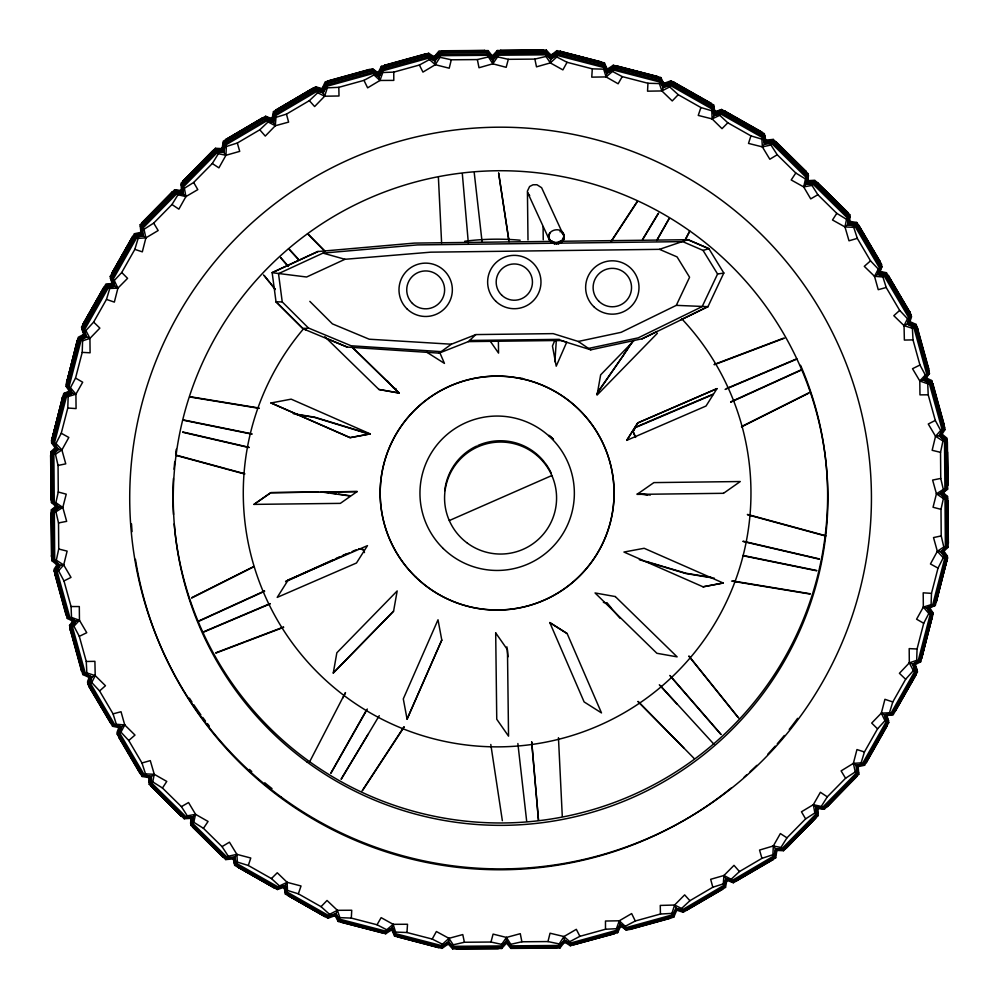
<?xml version="1.0" encoding="UTF-8"?>
<svg xmlns="http://www.w3.org/2000/svg" width="999" height="999" viewBox="0 0 999 999"><rect width="100%" height="100%" fill="white"/><g stroke="black" fill="none" stroke-linecap="round" stroke-linejoin="round"><path stroke-width="1.5" d="M548.851 236.176C547.315 246.591 565.796 246.366 564.085 235.989C563.161 225.599 545.367 229.295 549.125 239.398L527.709 192.782L529.707 195.654M549.088 234.49L549.075 236.039L549.825 232.929M549.9 240.946L549.125 237.849M551.123 242.27L549.912 239.398M552.722 243.281L552.722 241.733L551.136 240.722M554.57 243.906L554.57 242.357L552.722 241.733M556.543 244.093L556.543 242.557L561.913 240.597L564.085 235.989M558.516 243.856L558.516 242.307M560.202 231.968L560.214 230.432M560.339 243.182L560.352 241.646M561.8 232.979L561.8 231.431M561.913 242.133L561.913 240.597M563.024 234.303L563.024 232.755M563.099 240.784L563.111 239.236M563.848 239.211L563.848 237.662M563.811 234.315L563.798 235.864L541.608 187.7L536.938 184.74L532.991 184.79L529.595 186.513L527.422 191.109L527.996 239.935M67.782 408.017L68.157 396.578L75.912 394.168L82.692 382.217L75.549 378.084L82.218 352.36L82.58 340.846L81.106 340.197L68.894 387.312L72.39 393.194L75.912 394.168L76.074 408.591L67.782 408.017L61.251 433.254L55.981 443.456L54.383 443.269L66.596 396.153L72.39 393.194L67.582 386.938L66.184 386.451L78.496 338.923L84.316 335.876L89.935 338.386L90.085 352.809L82.218 352.36M406.968 932.517L407.517 924.262L393.169 924.325L392.27 927.759L386.363 931.293L339.248 919.08L339.86 917.644L351.311 918.093L377.023 924.762L381.143 917.644L393.169 924.325L395.579 932.079L406.968 932.517L432.205 939.06L436.388 931.518L448.951 938.336L453.246 944.792L464.398 942.257L490.971 942.032L493.094 934.102L506.456 937.437L510.801 944.305L521.89 941.782L547.964 941.57L550.049 933.216L563.96 936.538L569.78 941.657L579.895 936.325L605.494 929.245L605.481 921.028L619.28 920.791L625.262 926.285L635.302 920.991L660.426 914.035L660.264 905.431L674.6 905.032L681.543 908.466L689.909 900.711L712.811 887.237L710.664 879.307L723.95 875.499L731.156 879.27L739.472 871.553L761.937 858.341L759.552 850.062L773.313 845.966L780.918 847.489L786.962 837.836L805.594 818.893L801.473 811.787L813.336 804.67L821.278 806.443L827.284 796.84L845.566 778.258L841.108 770.891L853.371 763.373L861.113 762.861L864.435 751.972L877.534 728.858L871.702 723.076L881.343 713.124L889.472 712.774L892.781 701.947L905.631 679.27L899.412 673.301L909.315 662.861L916.67 660.376L917.057 649L923.713 623.276L928.795 613.486L923.338 607.08L923.201 592.832L931.48 593.344L938.024 568.106L943.268 557.779L944.854 557.867L932.641 604.982L926.847 607.879L923.338 607.08L916.582 619.205L923.713 623.276M923.338 607.08L931.093 604.645L931.48 593.344M181.406 806.643L188.549 802.534L195.567 814.335L187.288 815.833L181.406 806.643L162.475 788.011L166.771 781.43L154.271 774.3L151.386 776.498L151.473 782.829L186.164 816.957L193.032 816.857L192.682 823.363L227.372 857.492L228.296 856.23L222.04 846.615L203.459 828.333L208.067 821.465L195.567 814.335L191.396 818.318L184.241 818.743L149.238 784.315L149.488 777.322M849.649 217.32L849.762 214.685L814.759 180.257L807.604 180.682L817.457 182.592L847.502 212.138L848.251 216.009M149.038 782.592L149.338 776.073L150.474 781.355L149.388 776.498M193.669 182.467L197.802 189.623L185.914 196.578L183.292 193.968L176.823 193.644L142.682 228.334L144.006 229.295L153.696 223.102L171.978 204.52L178.871 209.153L185.914 196.578L184.39 188.274L193.669 182.467L212.3 163.536L218.906 167.857L225.949 155.282L226.348 146.503L225.312 145.23L267.257 120.554L273.426 122.552L275.299 125.749L265.272 136.076L259.79 129.808L237.325 143.019L226.348 146.503M739.472 871.553L734.003 865.346L723.95 875.499L725.811 878.533L731.98 880.581L773.925 855.906L772.901 854.732L773.313 845.966L780.369 833.566L786.962 837.836M870.516 260.851L864.285 266.346L874.512 276.298L877.621 274.35L879.644 268.219L854.969 226.261L853.745 227.335L844.979 226.948L846.515 219.33L836.787 213.349L817.856 194.718L810.726 198.888L803.683 186.925L807.791 182.342L814.959 181.968L849.962 216.408L849.662 222.927L844.979 226.948L849 240.796L857.304 238.374L870.516 260.851L878.296 269.081L874.512 276.298L878.246 289.685L886.2 287.5L899.674 310.402L907.492 318.693L904.045 325.662L904.37 340.072L912.999 339.885L919.954 365.01L925.311 374.975L919.804 380.969L919.967 394.867L928.208 394.817L935.289 420.417L940.683 430.457L935.551 436.288L932.154 450.299L940.534 452.347L940.746 478.421L943.318 489.435L936.45 493.793L933.041 507.255L940.996 509.34L941.22 535.914L943.805 546.99L937.349 551.298L930.456 563.96L938.024 568.106M89.211 681.418L89.41 677.372M89.298 682.242L89.56 676.86M909.702 316.758L909.814 311.988L888.448 275.674L879.407 271.291L880.356 268.706M909.727 318.931L909.527 322.977L904.045 325.662L893.818 315.696L899.674 310.402M909.852 316.233L909.952 313.236L909.802 316.346M89.323 681.518L89.523 676.435M909.577 316.658L909.814 311.988M622.24 76.611L618.131 83.779L606.093 76.923L606.967 73.314L604.033 67.557L556.918 55.345L556.793 56.98L567.07 62.3L592.295 68.844L591.758 77.148L606.093 76.923L612.512 71.453L622.24 76.611L647.951 83.267L647.539 91.171L661.875 90.946L669.667 86.901L670.204 85.352L712.549 109.341L713.885 115.659L712.125 118.918L722.015 128.659L727.821 122.79L750.936 135.876L761.887 139.136L762.374 146.89L769.829 159.241L777.222 154.745L795.803 173.027L805.469 178.971L803.683 186.925L791.196 179.957L795.803 173.027M351.311 918.093L351.735 910.251L337.387 910.314L329.583 914.335L329.033 915.796L286.688 891.807L285.352 885.426L287.125 882.329L301.024 885.988L298.351 893.818L321.041 906.667L329.583 914.335M750.936 135.876L748.501 143.406L762.374 146.89L764.56 143.868L771.865 143.644L806.555 177.772L806.205 184.228L813.074 184.178L847.764 218.319L847.839 224.588L854.969 226.261M567.07 62.3L562.887 69.893L550.312 62.912L550.724 59.191L557.03 53.934L557.13 52.335L604.657 64.66L607.504 70.854L606.967 73.314L612.887 69.855L659.989 82.068L663.211 87.45L661.875 90.946L672.24 100.949L678.234 94.693L700.911 107.542L711.8 110.777L712.125 118.918L698.251 115.422L700.911 107.542M554.895 361.8L556.331 340.234L553.246 340.272M286.451 114.123L288.611 122.103L275.299 125.749L275.974 117.333L275.137 115.921L317.083 91.246L323.189 92.77L324.65 96.216L314.623 106.543L309.353 100.649L286.451 114.123L275.974 117.333M689.909 900.711L684.652 894.879L674.6 905.032L676.048 908.316L682.155 909.902L724.1 885.214L723.276 883.89L723.95 875.499M119.181 731.43L119.543 727.297L119.231 731.792M880.057 264.822L880.256 261.763L858.903 225.449L849.475 221.266L856.892 222.527L881.792 264.847L880.556 265.434M880.107 265.235L880.344 262.487L858.99 226.273M879.957 268.818L879.595 272.952L877.621 274.35L884.277 276.086L908.953 318.032L907.404 324.113L913.86 327.585L926.835 374.488L923.288 379.895L919.804 380.969L912.524 368.706L919.954 365.01M879.894 265.846L880.256 261.763M880.156 265.722L880.356 262.587M321.041 906.667L327.035 900.474L337.387 910.314L335.14 915.596L338.162 921.453L385.689 933.765L386.039 932.529L392.27 927.759L395.204 933.578L442.32 945.791L442.457 944.242L448.951 938.336L462.774 934.577L464.398 942.257M271.441 878.571L277.26 872.764L287.125 882.329L279.508 885.938L271.441 878.571L248.326 865.484L250.774 858.016L236.875 854.357L233.254 858.89L225.749 859.59L190.747 825.162L191.346 817.894M807.729 179.321L808.253 173.838L773.251 139.41L765.746 140.11L764.335 133.679L721.615 109.478L714.809 111.751L724.837 111.351M724.1 885.214L725.811 878.533L726.985 880.319L733.403 882.729L775.711 857.841L774.799 856.892L775.574 848.763L773.313 845.966M191.071 818.006L190.559 823.438L191.521 822.252M670.204 85.352L663.211 87.45L664.048 85.065L671.128 82.492L713.848 106.693L713.186 108.104L713.885 115.659L720.504 113.836L762.849 137.825L764.56 143.868L765.933 141.771L773.438 141.134L808.441 175.562L807.741 181.93M556.918 55.345L550.724 59.191L546.378 53.422L546.553 51.836L497.452 52.235L492.669 57.555L492.794 63.811L506.181 67.32L508.304 59.328L534.865 59.103L546.003 56.444L546.203 54.82L497.539 55.22L492.732 60.09L488.399 55.295L439.735 55.682L434.74 61.001L435.289 64.71L422.952 72.09L419.38 65.035L393.768 72.115L382.804 72.515L379.97 80.457L367.632 87.837L363.961 80.37L338.836 87.325L327.31 87.837L326.623 86.351L373.539 73.364L378.971 76.886L379.97 80.457L393.793 80.395L393.768 72.115M387.587 930.843L391.633 929.395L394.53 936.063L442.058 948.376L442.195 947.089L448.514 941.895L448.951 938.336M556.805 51.911L556.942 50.624L604.47 62.937L607.367 69.605L610.339 70.355M326.623 86.351L323.189 92.77L322.24 90.41L315.996 88.461L273.676 113.349L274.425 114.723L273.426 122.552L266.558 119.356L265.796 117.982L223.476 142.882L222.178 150.275L225.949 155.282L239.723 151.361L237.325 143.019M635.302 920.991L631.643 913.586L619.28 920.791L620.267 924.2L625.711 927.771L672.614 914.797L676.048 908.316L676.947 910.251L683.204 912.262L725.524 887.362L724.799 886.3L725.811 878.533L733.403 882.729M521.89 941.782L520.279 933.678L506.456 937.437L506.505 940.983L501.698 945.928L453.034 946.328L453.246 944.792M442.058 948.376L448.226 944.018L448.514 941.895L453.034 946.328M849.962 216.408L848.838 217.432L847.839 224.588L855.993 225.324L857.092 224.251L881.98 266.558L879.595 272.952L886.613 274.438L911.513 316.758L909.527 322.977L916.37 326.173L929.47 373.489L925.499 379.046L923.288 379.895L929.27 383.291L942.257 430.194L939.172 435.664L935.551 436.288L928.271 424.026L935.289 420.417M149.238 784.315L150.399 783.591L151.386 776.498L144.268 774.874L119.593 732.929L121.616 726.735L124.738 724.949L134.99 735.077L128.746 740.509L141.97 762.986L145.504 773.888L144.268 774.874M111.826 274.176L132.592 237.512L140.934 233.167L141.334 229.832M141.771 226.923L142.432 222.54M142.133 226.698L142.395 222.228L171.953 192.195L181.418 190.484L183.267 180.682L212.824 150.649L221.99 148.614L226.124 139.248L262.45 117.882L272.015 118.681L276.361 109.703L312.675 88.337L322.053 88.749L324.8 85.327M857.666 769.168L858.066 765.833L857.617 768.718M141.284 229.458L140.884 232.755L132.53 236.988L111.763 273.651M141.733 226.561L142.395 222.228M121.728 272.502L127.572 278.346L117.907 288.137L114.723 286.288L108.379 287.65L84.391 329.995L85.902 330.582L93.631 322.09L106.481 299.413L114.348 302.11L117.907 288.137L114.298 280.507L121.728 272.502L134.828 249.388L142.32 251.848L145.891 237.874L141.034 234.003L141.383 230.282M142.095 226.361L142.495 223.052L172.04 193.019L181.506 191.308L182.255 186.651M857.579 768.306L858.016 765.409M857.716 769.542L858.116 766.245M546.153 51.399L546.353 50.125L500.799 50.599L492.532 56.319L489.16 53.921M562.4 943.531L564.76 941.77L559.977 948.001L510.876 948.401L506.518 943.106L501.748 948.476L452.647 948.875L452.847 947.601L448.514 941.895L442.32 945.791M808.441 175.562L807.479 176.748L806.205 184.228L813.985 183.154L814.959 181.968M190.747 825.162L191.758 824.275L193.032 816.857L185.24 817.869L184.241 818.743M222.04 149.026L223.289 141.159L265.597 116.271L272.015 118.681L262.475 118.194L226.161 139.56L222.04 149.026L212.824 150.649M775.711 857.841L776.96 849.974M775.786 854.644L776.298 851.685M393.581 611.188L397.177 590.946L336.85 652.784L333.266 673.039L393.581 611.188L333.254 672.964M182.829 184.241L183.304 180.994M225.312 145.23L223.664 152.323L217.357 152.435L183.229 187.125L183.292 193.968L181.606 192.133L182.392 187.899M816.608 811.101L817.132 808.278M816.957 810.526L817.507 807.904M817.007 810.938L817.532 808.104L820.241 807.642M83.941 332.555L84.316 335.876L81.731 328.833L105.931 286.114L107.193 286.95L114.723 286.288L112.887 279.695L136.875 237.35L142.932 235.614L141.558 227.497L140.359 226.523L174.788 191.521L181.606 192.133L182.305 187.113M182.879 184.728L183.366 181.518L212.912 151.473L222.09 149.45L223.264 146.766L222.09 149.45L212.899 151.373L183.354 181.406M816.907 810.077L817.444 807.279M816.957 810.489L817.494 807.691M817.057 811.325L817.532 808.104M151.473 782.829L152.747 781.892L154.271 774.3L150.275 760.614L141.97 762.986M272.015 118.681L273.476 111.638L315.796 86.738L322.053 88.749L312.712 88.649L276.398 110.002L272.065 119.093M661.9 82.343L664.048 85.065L661.038 79.271L613.511 66.958L613.186 68.494L606.967 73.314L604.345 66.196L604.657 64.66M725.524 887.362L726.935 879.907M273.676 113.349L272.203 120.342L273.426 122.552L275.137 115.921M725.911 882.854L726.498 880.057M940.534 452.347L942.944 441.009L944.517 440.684L944.917 489.348L940.071 493.656L936.45 493.793L932.616 480.069L940.746 478.421M52.947 453.084L55.857 448.551L51.061 453.409L51.461 502.509L52.91 502.622L59.153 507.43L54.333 511.788L54.72 560.451L56.306 560.214L58.729 549.013L58.516 522.939L55.932 511.788L62.8 507.455L66.234 494.168L58.267 492.02L58.054 465.447L55.444 454.233L53.859 453.983L54.258 502.647L59.153 507.43L62.8 507.455L66.658 521.353L58.516 522.939M940.996 509.34L943.381 498.576L936.45 493.793M62.8 507.455L55.869 502.659L58.267 492.02M192.682 823.363L193.781 822.252L195.567 814.335M773.925 855.906L775.574 848.763L781.88 848.7L816.008 814.01L815.933 807.117L813.336 804.67L820.391 792.269L827.284 796.84M606.093 76.923L603.671 69.156L604.033 67.557M612.512 71.453L612.887 69.855M55.932 562.774L57.717 565.546L54.196 571.103L67.295 618.418L68.681 618.169L75.949 621.191L72.403 626.66L85.39 673.563L86.838 672.926L86.264 661.475L79.308 636.351L86.751 632.717L79.458 620.279L75.949 621.191L69.967 617.844L56.993 570.941L58.566 570.779L63.699 564.959L67.12 551.123L58.729 549.013M477.372 59.578L478.996 67.745L492.794 63.811L488.449 56.931L477.372 59.578L451.298 59.79L449.225 68.207L435.289 64.71L429.47 59.565L429.245 57.942L382.342 70.929L378.971 76.886L373.151 72.015L372.727 70.504L325.412 83.591L322.24 90.41L318.219 90.185M83.691 337.487L84.241 335.252M142.108 776.473L143.232 775.699L151.386 776.498L149.525 777.734L142.108 776.473L117.208 734.153L118.444 733.566L121.616 726.735L114.96 725.049L90.285 683.104L91.833 676.96L95.205 675.599L105.457 685.726L99.588 690.958L113.062 713.86L116.334 724.263L124.738 724.949L121.029 711.738L113.062 713.86M386.363 931.293L386.738 929.769L393.169 924.325M395.204 933.578L395.579 932.079M62.2 399.762L62.612 397.577L62.15 399.363M76.848 343.256L77.235 341.159L84.216 335.052L77.273 341.408M922.152 655.744L921.765 657.841L922.202 656.143M52.797 441.083L51.374 441.108L63.699 393.581L69.918 390.759L62.55 396.99L52.148 439.323L62.687 398.239L64.798 396.453M77.31 341.82L66.771 382.917L77.173 340.572L84.128 334.215L81.531 327.11L105.732 284.39L112.487 283.279L110.24 276.448L134.44 233.729L140.847 232.342L132.492 236.688L111.726 273.339L112.125 277.759M52.123 439.023L62.637 397.714L70.017 391.596L62.65 397.814M66.746 382.605L77.26 341.296L76.798 342.857M58.054 465.447L65.759 463.848L61.901 449.95L55.894 448.963L51.561 442.832L63.886 395.304L70.105 392.42L72.39 393.194L65.285 395.791L63.886 395.304M53.859 453.983L58.254 449.438L53.022 443.094L65.285 395.791M67.582 386.938L79.845 339.623L86.513 336.95L84.391 329.995M783.553 850.711L782.692 849.724L775.574 848.763L777.01 850.386L783.553 850.711L817.994 815.708L816.982 814.872L815.933 807.117L822.427 807.492L856.555 772.801L855.244 771.927L853.371 763.373L856.955 749.562L864.435 751.972M853.371 763.373L856.305 765.471L862.374 763.785L886.363 721.44L884.952 720.716L881.343 713.124L884.927 699.312L892.781 701.947M917.057 649L909.19 648.613L909.315 662.861L912.711 664.123L918.143 660.938L930.356 613.823L926.847 607.879L935.301 605.419L947.626 557.892L943.243 551.286L944.842 555.407M881.343 713.124L884.502 714.797L890.858 713.498L914.859 671.153L912.711 664.123L919.38 661.4L931.642 614.085L926.847 607.879L929.082 608.241L935.301 605.419M933.94 605.232L946.203 557.917L940.983 551.635L937.349 551.298L933.516 537.574L941.22 535.914M920.504 660.077L922.814 651.161M931.667 617.007L932.816 612.549L929.682 607.779M936.65 597.764L937.811 593.306M946.665 559.14L947.439 556.168L943.968 551.261M925.961 640.259L921.69 657.18L932.254 616.395M926.747 637.237L932.229 616.083L921.79 658.116M936.662 598.95L946.852 559.677L936.413 601.698M936.7 599.263L946.877 559.977M886.363 721.44L884.502 714.797L886.513 715.721L893.268 714.61L917.469 671.89L916.12 671.553L912.711 664.123L914.872 664.785L920.691 661.788L933.016 614.26L929.033 607.829M936.85 599.637L936.338 601.048M604.12 64.173L604.47 62.937M612.961 66.471L613.311 65.235L660.839 77.547L663.91 83.816L674.125 82.63M394.53 936.063L394.88 934.827L392.27 927.759L391.683 929.807L385.689 933.765M106.481 299.413L109.778 288.449L117.907 288.137M134.828 249.388L138.137 238.361L136.875 237.35M661.038 79.271L660.501 80.757L663.211 87.45L670.654 84.003L671.128 82.492M112.575 726.285L113.811 725.686L121.616 726.735L119.593 727.709L112.575 726.285L87.687 683.965L89.61 677.272M909.739 320.055L911.313 315.035L886.425 272.715L879.407 271.291M317.083 91.246L317.707 92.757L324.65 96.216L327.31 87.837M55.994 569.855L57.63 564.722L55.894 562.362M57.68 565.134L54.845 574.425M89.073 677.272L87.487 682.242L88.799 681.543M672.614 914.797L671.94 913.386L674.6 905.032M943.418 427.859L944.155 424.575M942.282 432.542L941.47 435.114L944.08 438.648M943.518 428.696L944.305 425.811L943.343 428.771M57.58 564.298L54.695 573.189L57.53 563.886L54.008 569.38L59.328 588.598M57.63 564.722L54.745 573.601L66.084 615.034L65.909 613.486M56.756 568.506L57.717 565.546L55.981 563.161M579.895 936.325L576.323 929.332L563.96 936.538L564.485 940.084L569.992 943.193L616.895 930.206L616.445 928.708L619.28 920.791M71.154 626.448L73.027 621.253M73.601 620.791L72.19 624.675L73.614 620.991M72.702 623.801L73.639 621.203L72.74 624.188M71.191 626.785L73.551 620.367M325.412 83.591L326.036 85.052L323.189 92.77L316.558 89.935L315.996 88.461M117.208 734.153L119.593 727.709M118.931 727.334L117.02 732.442L118.569 735.077M616.895 930.206L620.267 924.2L620.879 926.223L626.46 930.219L673.788 917.119L673.189 915.971L676.048 908.316L682.667 911.088L683.204 912.262M661.875 90.946L659.39 83.579L659.989 82.068M429.245 57.942L434.74 61.001L434.378 58.466L428.858 54.97L381.543 68.069L381.955 69.58L378.971 76.886L378.259 74.026L381.056 70.779M501.748 948.476L501.723 947.202L506.505 940.983L510.839 945.853L559.502 945.454L564.485 940.084L564.81 942.194L570.329 945.753L617.657 932.654L617.27 931.443L620.267 924.2L626.46 930.219M670.429 81.98L670.941 80.782L713.661 104.982L714.809 111.751L724.799 111.051L761.463 131.818L763.598 135.964M285.314 889.335L284.153 886.825L285.339 894.018L328.059 918.218L328.571 917.02L336.026 913.635L339.248 919.08M911.513 316.758L910.201 317.457L907.404 324.113L915.084 326.935L916.37 326.173M87.687 683.965L89.023 683.566L91.833 676.96L85.39 673.563M174.788 191.521L175.836 192.657L183.292 193.968L182.255 186.151L181.206 185.015L215.634 150.012L222.178 150.275L223.364 147.565M554.92 340.259L552.447 345.979L556.218 366.196L566.745 342.12M407.068 719.105L441.783 640.059L407.08 719.168L403.296 698.888L438.012 619.78L441.783 640.059M225.037 142.757L226.224 140.085L262.525 118.606L272.115 119.505L273.976 115.659L272.115 119.505L262.537 118.719L226.224 140.085L224.438 144.031L223.664 152.323L216.533 151.299L215.634 150.012M222.178 150.275L223.314 147.19M736.525 880.806L772.876 859.752L774.05 857.08M881.98 266.558L877.621 274.35L885.414 275.337L886.613 274.438M322.053 88.749L325.212 81.881L372.54 68.781L378.122 72.777L369.093 69.53L328.484 80.769L326.648 83.042M673.788 917.119L676.91 909.839M713.736 110.115L714.997 113.411L713.885 115.659L721.141 112.6L721.802 111.201L764.522 135.402L765.933 141.771L770.279 142.42M318.007 251.398L272.153 272.577L276.024 301.835L303.034 328.733L347.015 347.065L439.098 353.134L451.373 344.218L475.849 334.578L553.159 333.629L578.271 341.458L621.153 332.317L676.298 305.357L689.585 277.26L677.06 256.893L659.477 249.338L430.719 252.173L344.955 259.29L306.606 277.01L272.178 272.702L318.019 251.536L414.41 243.094L552.684 241.383M685.239 240.334L687.849 239.573L708.865 248.614L723.85 273.089L717.582 274.001L702.172 306.593L638.236 337.849L588.511 348.439L578.271 341.458M642.045 338.898L707.966 306.681L723.838 272.952M275.212 113.024L276.448 110.427L312.762 89.061L322.14 89.573L323.976 87.3L322.14 89.573L312.762 89.061L276.461 110.527L275.212 113.099M273.439 117.745L272.203 120.342L269.468 120.08M275.299 113.849L276.361 109.703M660.277 78.734L660.839 77.547M338.162 921.453L338.723 920.266L336.026 913.635L329.033 915.796M265.796 117.982L272.203 120.342L273.401 117.358M275.262 113.511L276.498 110.939L312.812 89.573L315.497 89.698M725.736 882.891L726.985 880.319M90.285 683.104L91.758 682.529L95.205 675.599L94.905 661.338L86.264 661.475M378.122 72.777L381.343 66.346L428.671 53.247L434.19 56.806L425.262 53.983L384.652 65.222L378.122 72.777L369.093 69.53M617.657 932.654L620.829 925.811M381.543 68.069L378.309 74.438L375.724 73.476M309.503 762.075L345.429 692.582M342.794 698.051L345.454 692.894M685.039 240.01L689.697 231.019M633.154 340.584L624.038 354.046M685.064 240.322L689.722 231.331M119.593 732.929L120.954 732.142L124.738 724.949M711.8 110.777L712.549 109.341M712.125 118.918L719.742 115.297L720.504 113.836M75.912 394.168L70.454 387.737L75.549 378.084M139.848 235.389L140.959 233.379M55.444 454.233L61.901 449.95L68.819 437.462L61.251 433.254M56.993 570.941L60.065 565.409L63.699 564.959L71.004 577.397L63.973 580.943L71.066 606.543L71.516 617.432L79.458 620.279L79.308 606.555L71.066 606.543M131.743 239.186L132.567 237.275L131.693 238.786M102.959 289.985L103.834 287.974L102.922 289.573M83.479 328.409L83.004 324.051L103.771 287.387L112.487 283.279M83.029 324.363L103.809 287.7L112.537 283.691M83.092 324.875L103.859 288.224M83.142 325.287L103.908 288.636L83.179 325.599L83.004 324.051M111.863 274.588L132.63 237.924L111.9 274.9L111.726 273.339M110.427 278.159L111.701 278.996L114.723 286.288L112.675 284.94L110.427 278.159L134.628 235.439L141.034 234.003L140.172 224.8L174.6 189.81L181.418 190.484L171.953 192.195M81.106 340.197L86.513 336.95L83.104 329.47L107.193 286.95M111.701 278.996L135.789 236.463L142.932 235.614L142.682 228.334M330.931 772.914L365.846 711.213M330.969 773.226L367.307 709.015M227.372 857.492L234.678 857.217L236.388 863.311L278.733 887.299L279.508 885.938M286.688 891.807L287.462 890.446L287.125 882.329M656.768 240.235L668.88 218.856M656.793 240.547L668.918 219.168M856.555 772.801L856.305 765.471L863.436 764.56L887.524 722.027L884.502 714.797L893.268 714.61M892.032 714.073L916.12 671.553M886.3 724.849L888.573 720.841L886.775 715.421M872.489 749.899L874.025 747.19M875.561 744.467L877.097 741.758M910.439 682.904L911.975 680.182M871.752 751.573L874.063 747.502M875.599 744.779L877.134 742.07M882.517 732.554L887.137 724.412M896.627 707.654L898.163 704.932M900.474 700.861L902.01 698.151M906.63 689.997L908.166 687.287M909.702 684.565L912.012 680.494M913.548 677.784L915.096 675.062M866.42 761.588L887.174 724.824M895.916 709.527L915.921 674.225M824.4 809.19L815.933 807.117L817.582 808.516L824.4 809.19L858.828 774.2L857.666 773.526L856.305 765.471L858.153 766.658L864.56 765.271L888.76 722.552L886.463 715.309M864.123 763.561L866.508 762.312L887.274 725.661L887.1 724.1M635.551 437.412L633.004 431.393L635.352 427.272L637.886 426.186M633.041 431.705L635.389 427.597L713.136 394.493M866.433 761.725L867.307 760.214M642.906 238.836L657.829 214.073M642.195 240.384L658.603 213.149M341.208 778.92L368.057 734.29M341.246 779.232L379.245 715.684M764.522 135.402L763.661 136.701L764.56 143.868L772.627 142.47L773.438 141.134M171.978 204.52L177.984 194.78L185.914 196.578M212.3 163.536L218.344 153.734L217.357 152.435M717.02 388.574L706.031 406.019L626.748 440.347L637.749 422.902L715.609 389.185M626.748 440.347L637.749 422.964L717.032 388.648M234.44 860.876L233.217 858.466L234.665 865.321L277.385 889.522L284.191 887.249L285.352 885.426L278.733 887.299M712.961 106.081L713.661 104.982M721.615 109.478L716.071 112.575M277.385 889.522L278.084 888.423L285.352 885.426L286.039 892.919L285.339 894.018M51.061 498.201L50.624 455.244L55.707 447.302L53.971 444.83M52.897 452.672L55.807 448.126L50.712 455.969M435.289 64.71L440.022 57.305L439.735 55.682M944.742 549.425L943.293 551.698L944.355 554.42M559.502 945.454L559.228 943.918L563.96 936.538M925.499 379.046L931.905 382.305L944.992 429.62L941.47 435.114L939.172 435.664L944.517 440.684M836.787 213.349L832.504 219.98L844.979 226.948M55.757 447.714L50.624 455.244M54.196 451.573L55.894 448.963L54.833 446.203M361.975 791.046L404.008 726.81M362.799 790.147L404.046 727.122M610.789 241.833L636.962 201.885M611.613 240.934L637 202.21M235.339 862.299L234.478 863.598L233.354 858.503M762.374 146.89L770.953 145.005L771.865 143.644M492.794 63.811L497.589 56.868L497.539 55.22M598.276 391.396L627.559 349.3M596.653 394.118L624.075 354.358M627.534 348.988L631.793 342.844M501.698 945.928L501.66 944.367L506.456 937.437M51.536 556.48L51.099 513.523L56.618 505.594L51.349 509.927L51.748 559.028M51.199 514.348L56.718 506.418L51.186 514.248L51.224 516.358M944.854 557.867L940.983 551.635L945.379 547.152L944.992 498.489L940.071 493.656L942.382 493.406L943.955 491.146M56.668 506.006L51.099 513.523M55.232 509.49L56.768 506.843L51.274 515.072M495.029 55.932L492.669 57.555L488.311 52.31L439.21 52.71L439.485 54.296L434.74 61.001L429.071 56.543L428.858 54.97M69.73 627.222L73.689 621.615L75.949 621.191L71.116 626.972L69.73 627.222L82.817 674.537L89.66 677.684L91.833 676.96L84.153 674.075L82.817 674.537M77.31 653.596L69.53 625.511L72.715 621.066M559.977 948.001L559.74 946.727L564.485 940.084L570.167 944.48L570.329 945.753M761.887 139.136L762.849 137.825M497.452 52.235L497.502 53.821L492.732 60.09L488.361 53.896L488.311 52.31M944.992 429.62L943.593 429.957L939.172 435.664L945.841 440.384L947.252 439.972L941.42 434.702L944.03 438.274M54.196 571.103L55.644 571.053L60.065 565.409L54.72 560.451M322.09 89.161L324.85 85.702M326.685 83.392L328.521 81.081M236.388 863.311L237.362 862.087L236.875 854.357L229.445 842.182L222.04 846.615M322.24 90.41L324.026 87.712M772.402 140.447L773.251 139.41M225.749 859.59L226.598 858.553L234.678 857.217L235.564 864.322L234.665 865.321M929.47 373.489L923.288 379.895L930.556 382.854L931.905 382.305M425.262 53.983L434.19 56.806L439.023 50.999L488.124 50.599L492.532 56.319L495.604 56.269M439.21 52.71L434.378 58.466L430.544 57.218M378.171 73.189L384.69 65.534M380.169 72.253L378.309 74.438L372.727 70.504M382.967 68.968L384.827 66.783L425.437 55.544L427.984 56.381M382.929 68.631L384.79 66.471L425.399 55.232L427.947 56.044M619.018 928.383L620.879 926.223L623.463 927.147M434.19 56.806L442.482 50.774L484.615 50.425L492.482 55.894L497.252 50.524L500.324 50.499M905.631 679.27L913.348 670.641L914.859 671.153M763.436 134.678L764.335 133.679M877.534 728.858L884.952 720.716M805.469 178.971L806.555 177.772M803.683 186.925L811.975 185.389L813.074 184.178M72.403 626.66L73.938 626.248L79.458 620.279M82.58 340.846L89.935 338.386L99.863 328.109L93.631 322.09M170.754 194.493L172.015 192.782L170.717 194.093M211.701 152.884L212.887 151.236L211.651 152.472M634.04 340.547L600.649 374.85L597.065 395.092L657.392 333.254M221.99 148.614L215.447 148.289L181.006 183.292L181.606 192.133M142.482 222.952L172.028 192.919L181.506 191.308M142.545 223.476L172.09 193.431L174.8 192.944M183.416 181.93L212.962 151.898L216.895 151.024M142.57 223.776L172.09 193.431M215.622 151.648L212.999 152.198L183.441 182.243L183.267 180.682M141.558 227.497L175.836 192.657M182.255 186.151L216.533 151.299M782.692 849.724L816.982 814.872M823.388 808.366L857.666 773.526M800.236 832.342L802.422 830.107M799.175 833.753L804.645 828.196M811.213 821.528L814.497 818.181M787.175 846.415L789.372 844.18M795.941 837.512L815.634 817.482M829.145 803.758L834.615 798.189M844.467 788.174L841.183 791.52L845.579 787.175M856.505 775.948L852.135 780.394L856.518 776.048M787.187 846.515L790.471 843.181M795.953 837.612L815.646 817.594M829.158 803.858L835.726 797.19M787.237 846.927L815.696 818.006M848.9 784.252L827.047 806.805L856.605 776.772L856.48 775.699M852.184 780.918L856.568 776.46M783.553 848.938L786.176 848.351L815.659 817.744M186.164 816.957L187.288 815.833M828.283 804.907L826.947 805.843M439.098 353.134L468.356 341.608L475.849 334.578M259.79 129.808L268.094 121.953L275.299 125.749M309.353 100.649L317.707 92.757M81.281 338.186L84.316 335.876M534.865 59.103L536.5 66.846L550.312 62.912L556.793 56.98M52.685 500.599L51.274 500.786L50.874 451.698L55.707 447.302M948.126 547.302L943.293 551.698L940.983 551.635L946.715 547.277L948.126 547.302L947.539 496.491L942.194 491.745L947.04 498.876M807.242 174.725L808.253 173.838M66.896 394.68L70.055 392.008L69.106 389.323M932.242 605.569L929.082 608.241L930.032 610.926M51.536 511.65L56.806 507.255L59.153 507.43L52.984 511.763L51.536 511.65L51.936 560.739L57.717 565.546L60.065 565.409L53.384 560.639L51.936 560.739M68.906 392.045L62.55 396.99M67.994 394.168L70.055 392.008M943.993 495.754L942.382 493.406L947.651 489.073L947.064 438.261L941.283 433.454L947.377 441.795L947.864 485.164M846.515 219.33L847.764 218.319M51.061 453.409L52.51 453.746L58.254 449.438L54.383 443.269M434.24 57.23L442.52 51.074M440.197 53.247L442.569 51.498L484.702 51.149L486.95 52.747L484.715 51.261L442.582 51.598L440.209 53.322M436.75 56.718L434.378 58.466L436.7 56.331M440.259 53.746L442.619 52.01L484.79 51.973L442.657 52.323L442.482 50.774M562.437 943.918L564.81 942.194L567.357 942.994M55.22 507.979L51.349 509.927M947.651 489.073L940.071 493.656L946.315 498.401L947.726 498.214L942.382 493.406M663.91 83.816L657.604 76.798L616.82 66.234L607.367 69.605L601.186 62.175L560.402 51.611L550.824 55.407L556.942 50.624M253.971 504.445L270.816 492.669L318.631 492.007M357.205 491.595L270.816 492.669L253.958 504.383L340.347 503.371L357.192 491.52L323.264 491.945M723.413 493.381L740.271 481.53L653.883 482.604L637.025 494.38L723.413 493.306M557.13 52.335L550.961 56.643L550.724 59.191L546.203 54.82M856.892 222.527L853.046 223.039M492.482 55.894L500.761 50.3L542.894 49.95L550.774 54.982L560.364 51.299L601.148 61.876L607.317 69.193L616.783 65.922L657.567 76.498L663.86 83.404L674.088 82.318L710.751 103.084L712.487 106.806M490.422 55.969L492.669 57.555L497.352 53.946M607.317 69.193L613.311 65.235M845.566 778.258L855.244 771.927M613.511 66.958L607.504 70.854L605.744 68.731M878.296 269.081L879.644 268.219M874.512 276.298L882.916 276.973L884.277 276.086M805.594 818.893L814.859 812.949L813.336 804.67M848.601 215.409L849.762 214.685M138.137 238.361L145.891 237.874L158.154 230.532L153.696 223.102M260.951 119.805L262.512 118.469L260.914 119.405M311.276 90.21L312.749 88.923L311.226 89.798M226.273 140.497L262.587 119.131L265.322 119.356M276.536 111.251L312.849 89.885L315.534 90.035M266.558 119.356L224.425 144.131L223.476 142.882M274.425 114.723L316.558 89.935M682.667 911.088L724.799 886.3M732.667 881.667L774.799 856.892M694.305 905.094L696.99 903.508M701.023 901.135L703.721 899.55M713.124 894.005L722.539 888.473M741.845 877.122L744.53 875.536M748.563 873.163L752.597 870.791M760.676 866.046L764.71 863.673M767.394 862.087L771.428 859.714L767.407 862.187M694.305 905.194L697.002 903.608M699.687 902.035L703.721 899.649M706.418 898.076L709.103 896.49M713.136 894.117L722.552 888.573L722.639 889.297L686.288 910.351M740.509 878.021L744.542 875.648M747.24 874.063L756.655 868.518M760.689 866.145L764.722 863.773M736.488 880.531L738.086 879.595M114.96 725.049L116.334 724.263M363.961 80.37L373.988 74.937L379.97 80.457M419.38 65.035L429.47 59.565M137.4 235.452L140.984 233.591M132.58 237.412L140.934 233.167M138.636 235.215L141.034 234.003M864.085 763.224L866.508 762.312M191.683 597.689L253.808 566.483M191.721 598.001L253.833 566.795M741.533 426.548L795.891 399.3M797.19 398.651L808.84 392.819M741.57 426.86L808.865 393.131M904.045 325.662L912.412 328.296L913.86 327.585M657.142 331.393L642.032 338.773L590.796 349.825L560.776 340.459L468.356 341.608M680.481 319.98L707.954 306.556M885.189 273.314L886.425 272.715M108.891 286.288L112.625 284.528L112.25 279.807M886.513 715.721L889.01 714.547M553.171 243.232L417.42 244.917L322.977 253.109L278.509 273.651L282.242 301.91L308.441 327.997L351.099 345.766L441.371 351.648M198.751 620.966L229.021 607.167M230.332 606.568L264.548 590.971M285.614 581.368L297.465 575.973M298.776 575.374L317.033 567.057M198.776 621.278L264.585 591.283M285.652 581.68L349.425 552.784M730.694 401.86L801.772 369.555M730.731 402.172L801.81 369.867M318.169 566.545L319.293 566.033M320.429 565.521L321.553 565.009M322.677 564.497L323.801 563.985M324.912 563.486L326.036 562.986M327.135 562.487L328.246 561.987M329.345 561.488L333.354 559.677M336.039 558.478L340.047 556.668M342.719 555.469L346.728 553.671M352.085 551.585L356.081 549.8M907.492 318.693L908.953 318.032M449.288 520.566L551.86 475.524M645.953 422.727L665.983 414.148M639.235 425.611L644.605 423.301M672.739 411.263L669.342 412.712M667.095 413.661L668.219 413.186M676.173 409.802L713.099 394.18M673.875 410.776L675.024 410.289M203.521 631.818L270.092 603.583M203.546 632.13L270.13 603.896M726.423 388.536L765.047 372.215M766.37 371.64L795.679 359.265M725.124 389.423L797.04 359.016M69.53 625.511L70.879 624.949M555.069 55.02L550.961 56.643L547.577 54.446M548.289 54.558L550.924 56.231L560.501 52.547L601.323 63.424L560.539 52.847L560.364 51.299M445.479 945.066L448.226 944.018L452.647 948.875M215.871 652.759L244.293 641.957M245.654 641.445L283.554 627.035M215.909 653.071L283.591 627.347M714.248 364.423L783.291 338.274M714.285 364.735L784.69 338.074M67.895 392.707L63.699 393.581M663.86 83.404L670.941 80.782M328.059 918.218L335.14 915.596L332.217 915.908M559.403 243.157L682.679 241.621L703.046 250.387L708.878 248.739L687.861 239.698L659.477 249.338M548.239 54.133L550.874 55.819L560.464 52.123L601.248 62.7L607.417 70.017L616.858 66.646L657.654 77.223L663.96 84.228L668.343 83.766M610.202 69.893L607.504 70.854L605.694 68.344M614.26 68.444L616.957 67.47L657.742 78.047L616.92 67.17L614.223 68.107M914.847 324.925L916.183 324.463L929.27 371.778L927.884 372.028M547.489 53.609L550.874 55.819L560.451 52.023L601.236 62.6L607.417 70.017L612.824 68.157M607.467 70.442L611.513 69.031M387.624 931.205L391.683 929.807L393.444 931.892M761.937 858.341L772.901 854.732M721.802 111.201L714.997 113.411L713.835 110.914M925.311 374.975L926.835 374.488M919.804 380.969L927.734 383.791L929.27 383.291M712.811 887.237L723.276 883.89M909.977 315.434L911.313 315.035M376.111 74.438L378.184 73.402M432.117 58.491L434.303 57.842M367.407 71.004L369.155 70.117L367.37 70.604M423.676 55.432L425.324 54.57L423.626 55.032M328.621 82.018L369.23 70.779L328.659 82.318L328.484 80.769M326.036 85.052L373.151 72.015M381.955 69.58L429.071 56.543M570.167 944.48L617.27 931.443M626.073 928.995L673.189 915.971M585.676 940.858L590.197 939.609M593.194 938.773L600.724 936.687M603.733 935.863L608.241 934.614M632.829 927.809L637.337 926.56M643.356 924.899L647.864 923.65M650.873 922.814L655.381 921.565M661.4 919.904L665.908 918.655M575.162 943.868L590.197 939.709M593.206 938.873L608.254 934.714M632.842 927.909L637.35 926.66M640.359 925.836L647.876 923.75M650.886 922.914L655.394 921.665M658.403 920.841L665.921 918.755M627.335 928.546L629.907 929.47L670.516 918.231L670.441 917.507M69.967 617.844L71.516 617.432M219.518 150.437L222.128 149.862M777.01 850.386L780.943 849.512M228.296 856.23L236.875 854.357M270.966 402.984L291.171 399.15L370.292 433.916L350.075 437.687L270.954 402.922L350.062 437.624L370.279 433.853M703.059 586.825L723.264 582.991L703.059 586.825L623.938 552.047L644.155 548.289L723.276 583.054M178.846 192.208L181.556 191.721M930.319 380.831L931.705 380.582L944.804 427.897M820.291 808.029L817.582 808.516L817.994 815.708M105.931 286.114L112.625 284.528M940.683 430.457L942.257 430.194M303.034 328.733L308.441 327.997M668.331 83.716L663.96 84.228L662.15 82.23M671.253 83.379L674.175 83.042L710.838 103.809L712 106.319M671.353 84.216L674.263 83.879L710.926 104.645L674.238 83.566L671.316 83.879M671.266 83.454L674.188 83.154L710.851 103.921L712.05 106.806M664.01 84.64L668.393 84.178M109.977 284.64L105.732 284.39M713.736 110.077L714.897 112.587L724.887 111.776L761.538 132.542L762.774 134.94M719.268 113.062L714.997 113.411L713.848 106.693M714.897 112.587L724.899 111.876L761.55 132.642L762.986 135.414M714.947 112.999L719.23 112.7M660.426 914.035L671.94 913.386M943.318 489.435L944.917 489.348M943.381 498.576L944.992 498.489M605.494 929.245L616.445 928.708M548.613 56.081L550.899 56.019M946.203 557.917L947.626 557.892M482.867 51.424L484.727 51.399L482.829 51.011M541.246 50.949L543.006 50.912L541.196 50.537M324.65 96.216L338.998 95.991L338.836 87.325M560.464 241.283L687.861 239.698M469.742 340.472L559.39 339.36M489.897 341.208L494.517 341.159M554.595 340.409L560.764 340.334L566.483 342.12M519.655 378.434L522.664 378.396M500.899 51.536L543.069 51.498L500.936 51.848L500.761 50.3M439.485 54.296L488.361 53.896M497.502 53.821L546.378 53.422M452.847 947.601L501.723 947.202M506.505 940.983L510.864 947.127L559.74 946.727M517.407 947.714L537.699 947.551M517.42 947.826L550.187 947.551M54.258 502.647L55.869 502.659M54.333 511.788L55.932 511.788M276.024 301.835L282.242 301.91M707.966 306.681L676.298 305.357M50.874 451.698L52.285 451.723M592.295 68.844L603.671 69.156M647.951 83.267L659.39 83.579M318.169 89.81L322.19 89.985M145.504 773.888L154.271 774.3M451.373 344.218L369.205 339.21L332.417 323.876L309.827 301.373M946.09 496.378L947.539 496.491M269.43 119.693L272.165 119.93M554.57 242.357L556.543 242.557M943.805 546.99L945.379 547.152M638.786 493.543L650.312 495.067M637.374 493.668L647.464 495.005M931.642 614.085L933.016 614.26M324.076 492.032L328.459 492.644M331.368 493.056L335.739 493.681M338.636 494.093L342.994 494.705M344.443 494.917L350.237 495.741M321.191 491.933L350.274 496.053M764.56 138.124L765.783 140.534L775.948 142.033M773.189 142.845L776.098 143.269L806.131 172.815L776.061 142.957L765.883 141.359L764.46 138.586M806.518 174.788L805.956 171.266L775.923 141.721L765.783 140.534M190.409 396.753L258.978 408.017M293.269 413.648L314.71 417.182L369.655 433.966M190.447 397.078L259.016 408.329M296.166 414.435L314.747 417.495L369.692 434.29M797.252 591.633L732.954 581.006M798.688 591.87L810.114 593.756M711.525 577.459L685.801 573.214L678.646 571.066M714.41 578.246L685.838 573.526L639.323 559.69M731.568 581.081L810.152 594.068M180.082 191.383L174.6 189.81M378.946 389.485L399.188 393.007L351.698 346.69L399.2 393.082L378.946 389.485L324.837 336.713M607.417 70.017L610.164 70.517M857.092 224.251L849.662 222.927L852.347 224.088M807.654 181.106L817.494 182.892M807.729 181.731L811.925 182.293M814.734 182.805L817.544 183.317L847.577 212.862L848.151 215.497M945.978 555.906L947.439 556.168M51.561 442.832L53.022 443.094M807.704 181.518L811.925 182.33M814.734 182.879L817.557 183.416L847.589 212.962M188.574 817.769L191.396 818.318M218.344 153.734L225.949 155.282M183.866 420.017L198.027 422.902M183.891 420.329L251.91 434.165M199.45 423.189L251.873 433.853M742.969 555.432L816.658 570.491M816.695 570.804L743.006 555.744M603.359 602.397L606.818 603.109L620.129 618.356M547.964 941.57L559.228 943.918M396.103 388.773L393.793 388.274L387.2 380.631M931.093 604.645L932.641 604.982M928.795 613.486L930.356 613.823M490.971 942.032L501.66 944.367M440.022 57.305L451.298 59.79M497.589 56.868L508.304 59.328M182.742 431.968L248.951 447.277M182.767 432.292L248.988 447.589M360.851 548.888L363.161 549.425L364.41 552.272M358.591 548.663L363.199 549.737L364.448 552.584M743.106 541.196L767.07 546.753M768.468 547.09L805.107 555.594M806.518 555.919L819.192 558.866M743.144 541.508L819.23 559.178M655.981 77.035L657.679 77.46L655.931 76.623M599.462 62.388L601.261 62.837L599.425 61.975M81.531 327.11L82.88 327.447M616.87 66.758L657.667 77.323L659.452 79.221M557.03 53.934L604.345 66.196M613.186 68.494L660.501 80.757M338.723 920.266L386.039 932.529M394.88 934.827L442.195 947.089M345.866 922.851L341.333 921.677L345.879 922.951M348.888 923.638L353.421 924.812L348.901 923.738M376.086 930.681L380.619 931.855M399.263 936.687L403.796 937.861M406.818 938.648L411.351 939.822M434.003 945.691L438.536 946.877M364.011 927.659L368.544 928.833M371.566 929.607L380.631 931.967M397.764 936.4L403.808 937.974M406.83 938.76L411.363 939.934M421.94 942.669L426.473 943.843M429.483 944.629L438.549 946.977M438.636 947.701L397.814 936.825M397.777 936.538L399.575 937.025M68.894 387.312L70.454 387.737M66.596 396.153L68.157 396.578M176.211 455.144L226.498 468.793M227.897 469.18L244.668 473.726M176.249 455.457L244.705 474.038M747.464 514.423L825.711 535.751M747.502 514.735L825.748 536.063M322.977 253.109L344.955 259.29M646.278 561.45L650.486 562.699M651.897 563.124L663.149 566.458M664.56 566.883L670.217 568.556M671.628 568.968L673.938 569.667M677.459 570.716L675.112 570.017M919.38 661.4L920.691 661.788M237.362 862.087L248.326 865.484M287.462 890.446L298.351 893.818M430.507 56.843L434.328 58.054M86.838 672.926L95.205 675.599M931.418 612.062L932.816 612.549M373.102 72.165L378.259 74.026M916.67 660.376L918.143 660.938M305.856 329.782L303.022 328.609L276.011 301.71M328.559 339.248L347.003 346.928M110.24 276.448L111.476 276.973M887.524 722.027L888.76 722.552M849.512 221.678L858.928 225.749M849.612 222.502L853.646 224.3M146.841 776.548L149.525 777.734M269.068 118.581L265.597 116.271M916.183 324.463L909.34 321.316L917.382 327.797L928.62 368.406M915.896 669.53L917.269 670.167L915.209 664.535M81.731 328.833L83.104 329.47M879.457 271.703L888.486 275.986M879.495 272.115L883.366 273.951L879.495 272.115L880.993 274.787M879.545 272.527L883.428 274.413M886.001 275.662L888.586 276.923L909.989 313.549M931.705 380.582L925.311 377.385L932.916 383.966L944.192 424.875M67.295 618.418L73.689 621.615L71.516 619.73M432.205 939.06L442.457 944.242M889.472 712.774L890.858 713.498M377.023 924.762L386.738 929.769M78.496 338.923L79.845 339.623M709.253 103.147L710.863 104.058L709.203 102.747M760.039 131.93L761.575 132.78L760.002 131.518M724.937 112.288L761.6 133.054L763.024 135.827M762.861 135.764L761.638 133.367L724.974 112.6L724.799 111.051M670.654 84.003L713.186 108.104M721.141 112.6L763.661 136.701M235.564 864.322L278.084 888.423M286.039 892.919L328.571 917.02M241.521 868.668L244.231 870.204M256.456 877.122L248.301 872.514L256.468 877.234M259.166 878.658L261.888 880.206M271.391 885.589L274.101 887.124M289.51 895.853L293.581 898.163M296.303 899.699L300.374 902.01L289.523 895.953M303.084 903.546L305.806 905.082M323.451 915.084L315.309 910.464L323.464 915.184M241.533 868.768L245.604 871.078M259.178 878.77L263.249 881.081M271.403 885.688L274.113 887.224M303.097 903.645L305.819 905.194M309.89 907.492L312.6 909.028M274.163 887.649L237.5 866.882L274.201 887.949L274.076 886.875M324.875 916.37L288.212 895.604L324.912 916.682L324.787 915.608M112.887 279.695L114.298 280.507M108.379 287.65L109.778 288.449M237.475 866.595L238.998 867.482M140.172 224.8L141.334 225.474M588.511 348.439L590.796 349.825M152.747 781.892L162.475 788.011M193.781 822.252L203.459 828.333M427.072 352.397L444.443 363.399L439.535 352.01M549.787 622.577L567.157 633.578L601.498 712.924L584.115 701.922L549.787 622.577L567.157 633.578M545.616 52.46L542.994 50.774L500.849 51.024L492.582 56.731L490.334 55.17L492.582 56.731L500.861 51.124L542.994 50.774L545.229 52.148M935.551 436.288L942.944 441.009M134.44 233.729L135.564 234.44M863.436 764.56L864.56 765.271M56.306 560.214L63.699 564.959M550.824 55.407L542.894 49.95M450.437 945.066L448.226 944.018M887.299 720.004L888.573 720.841M490.372 55.582L492.619 57.143M486.9 52.323L484.615 50.425M861.113 762.861L862.374 763.785M909.39 321.728L917.419 328.109M912.874 324.875L909.44 322.14L912.886 324.925M915.171 326.698L917.457 328.521M909.477 322.565L912.924 325.337M87.363 675.836L89.66 677.684M857.442 771.503L858.641 772.477M375.249 71.916L372.54 68.781M925.361 377.797L932.954 384.278M925.449 378.633L928.708 381.443M134.628 235.439L135.789 236.463M51.461 502.509L56.806 507.255M669.667 86.901L678.234 94.693M821.278 806.443L822.427 807.492M814.859 812.949L816.008 814.01M719.742 115.297L727.821 122.79M804.744 170.941L806.056 172.228L804.694 170.542M846.353 211.888L847.602 213.099L846.315 211.476M152.647 787.112L151.398 785.901L152.685 787.524M194.256 828.059L192.982 827.147M806.031 171.99L775.998 142.445L765.833 140.946L764.41 138.174M806.043 172.09L776.011 142.545L765.833 140.946L764.61 138.536M817.607 183.828L847.676 213.686L817.632 184.141L817.457 182.592M772.627 142.47L807.479 176.748M813.985 183.154L848.838 217.432M150.399 783.591L185.24 817.869M191.758 824.275L226.598 858.553M156.893 790.783L151.324 785.314L155.807 789.997M161.338 795.154L165.784 799.537M173.576 807.192L175.799 809.39M216.234 849.162L221.79 854.632M158.042 792.182L165.822 799.849M170.267 804.22L175.836 809.689M212.937 846.19L221.828 854.944M174.775 809.015L151.411 786.038L181.543 816.408L151.473 786.55M176.998 811.2L181.443 815.584M196.291 830.181L201.848 835.664M207.417 841.133L210.752 844.417L206.318 840.147M195.192 829.195L200.749 834.677M183.229 187.125L184.39 188.274M176.823 193.644L177.984 194.78M308.504 234.478L324.775 250.949M307.517 233.766L324.812 251.261M638.086 701.398L694.093 758.416M638.124 701.71L683.915 748.101M91.758 682.529L99.588 690.958M120.954 732.142L128.746 740.509M546.553 51.836L550.924 56.231M937.349 551.298L943.268 557.779M289.485 249.488L298.276 259.078M288.549 248.739L298.314 259.39M660.252 685.526L713.96 744.23M659.303 684.765L676.885 703.983M546.353 50.125L550.774 54.982M55.981 443.456L61.901 449.95M215.447 148.289L216.308 149.276M606.793 602.797L611.463 608.154M670.654 676.248L710.464 722.152M711.413 723.251L720.891 734.178M669.742 675.474L720.928 734.49M280.582 257.43L288.162 266.159M280.619 257.742L288.199 266.471M391.633 929.395L393.394 931.518M264.398 275.724L269.842 282.492M270.741 283.616L275.274 289.26M263.524 274.912L275.312 289.573M688.96 656.056L738.848 718.181M688.998 656.368L737.974 717.357M780.918 847.489L781.88 848.7M941.32 433.866L944.804 438.573M490.122 341.009L498.551 353.109L498.389 340.709M495.679 632.866L507.467 649.725L508.541 736.163L496.753 719.243L495.691 632.929M942.232 492.157L947.077 499.2M946.328 498.526L942.282 492.582L946.315 498.451L946.715 547.277M942.332 492.994L944.754 496.553M273.476 111.638L274.201 112.7M546.003 56.444L550.312 62.912M66.184 386.451L70.105 392.42L69.156 389.697M67.557 387.15L65.984 384.74L78.309 337.212L84.128 334.215L77.173 340.572M770.953 145.005L777.222 154.745M811.975 185.389L817.856 194.718M731.156 879.27L731.98 880.581M703.046 250.387L717.582 274.001M120.604 728.546L119.48 726.673L120.667 729.008M267.257 120.554L268.094 121.953M879.432 261.139L880.369 262.725L879.382 260.739M909.028 311.451L909.927 312.962L908.99 311.051M89.972 687.549L89.073 686.038L90.01 687.949M119.568 737.861L118.631 736.275L119.618 738.261M888.548 276.511L909.902 312.824M859.04 226.686L880.406 262.999M855.993 225.324L880.781 267.457M885.414 275.337L910.201 317.457M89.023 683.566L113.811 725.686M118.444 733.566L143.232 775.699M138.799 769.467L141.134 773.438M99.301 702.946L89.048 685.764M100.887 705.631L103.259 709.665M104.833 712.362L106.418 715.047M108.791 719.08L110.377 721.765M120.941 739.722L123.314 743.756M124.887 746.453L127.273 750.486M128.846 753.171L134.39 762.587M136.763 766.62L139.136 770.654M89.835 687.112L103.284 709.977M104.87 712.662L107.243 716.695M108.829 719.392L110.414 722.077M123.352 744.068L118.569 735.689M124.925 746.753L139.173 770.966M58.566 570.779L63.973 580.943M73.938 626.248L79.308 636.351M335.552 915.096L337.962 919.729M909.315 662.861L913.348 670.641M85.902 330.582L89.935 338.386M234.59 860.826L233.167 858.054L234.39 860.464M763.336 135.727L761.463 131.818M764.697 139.373L765.883 141.359M713.648 109.278L714.809 111.751M284.053 886.001L285.214 888.473M285.264 888.885L284.103 886.413L285.264 888.923M284.191 887.249L285.352 889.722M711.95 105.906L710.751 103.084M713.686 109.665L714.847 112.175M392.632 930.618L394.343 934.34M315.796 86.738L316.333 87.912M633.004 431.393L635.514 437.1M681.543 908.466L682.155 909.902M142.52 223.301L143.506 225.762M943.68 551.81L944.742 554.532M943.63 551.411L945.241 555.544M917.469 671.89L914.822 664.36M929.42 608.341L930.831 612.362M930.881 612.787L928.983 607.404L930.931 613.261M66.596 381.356L67.545 384.041M66.696 382.192L67.645 384.877M929.37 607.941L931.268 613.374M66.633 381.668L67.632 384.802M337.387 910.314L339.86 917.644M853.745 227.335L857.304 238.374M381.343 66.346L381.73 67.557M882.916 276.973L886.2 287.5M625.262 926.285L625.711 927.771M382.342 70.929L382.804 72.515M373.539 73.364L373.988 74.937M928.233 367.595L928.683 368.993M943.805 423.851L944.23 425.162M55.195 575.149L54.77 573.838M70.767 631.405L70.317 630.007M915.084 326.935L928.121 374.051M930.556 382.854L943.593 429.957M55.644 571.053L68.681 618.169M71.116 626.972L84.153 674.075M60.14 591.558L64.236 606.343M65.047 609.303L67.095 616.695M78.122 656.555L82.218 671.34M70.292 629.77L81.618 671.203L81.493 670.129M144.006 229.295L145.891 237.874M848.101 215.085L847.502 212.138M149.438 776.91L150.337 781.28M191.259 817.07L191.771 820.179M806.505 174.713L805.956 171.266M191.296 817.482L191.771 820.204M284.24 886.925L285.152 892.307M498.626 173.002L509.065 241.671M498.663 173.314L508.666 239.123M490.796 744.467L502.36 820.691M428.671 53.247L428.833 54.52M569.78 941.657L569.992 943.193M948.026 501.623L947.851 500.074L948.288 543.031M932.916 383.966L933.091 385.514M948.301 543.169L948.251 541.021M948.338 543.444L947.989 501.311M917.382 327.797L917.557 329.345M888.448 275.674L888.623 277.235M915.821 673.401L915.996 674.949L895.191 711.3M858.903 225.449L859.078 226.998M775.923 141.721L776.098 143.269M772.751 858.678L772.876 859.752M674.088 82.318L674.263 83.879M616.783 65.922L616.957 67.47M614.223 932.691L614.348 933.778L573.701 944.704M474.25 172.852L482.067 241.783M556.431 947.502L556.518 948.226L514.348 948.263M506.893 646.852L508.029 656.793M517.869 743.531L526.673 821.166M498.114 947.626L498.239 948.7L456.068 948.738M384.652 65.222L384.827 66.783M382.18 932.766L341.396 922.202M262.587 119.131L226.298 140.797L226.124 139.248M222.902 855.731L223.077 857.279L193.007 827.422M139.922 772.002L140.097 773.551L118.744 737.237M110.489 722.752L89.186 687.012M50.699 455.831L50.749 457.979M50.974 497.377L51.149 498.926M51.449 555.656L51.623 557.205M914.684 663.124L915.171 667.532M857.966 764.997L858.828 774.2M531.73 742.145L538.473 819.979M531.693 741.832L538.436 819.667M462.325 173.726L468.356 243.157M886.375 714.472L886.812 720.154M886.425 714.884L886.762 719.804M817.482 808.291L817.794 813.985M912.412 328.296L912.999 339.885M558.453 737.699L562.275 816.146M438.411 177.572L441.608 242.919M927.734 383.791L928.208 394.817M488.399 55.295L488.449 56.931M510.801 944.305L510.839 945.853M510.864 947.127L510.876 948.401M497.252 50.524L497.277 51.798M488.124 50.599L488.136 51.873M543.244 239.748L543.081 226.586M947.776 482.642L947.826 484.89L947.551 451.985M945.841 440.384L946.24 489.26M52.51 453.746L52.91 502.622M52.984 511.763L53.384 560.639M800.536 365.272A327.322 327.31 -6.4 0 1 580.656 812.961A327.322 327.31 -6.4 0 1 174.201 523.876M173.526 514.522A327.322 327.31 -6.4 0 1 173.426 478.546M174.051 469.243A327.322 327.31 -6.4 0 1 174.763 461.538M175.662 453.871A327.322 327.31 -6.4 0 1 176.286 449.263M548.963 435.364A78.134 78.134 0 0 1 553.409 439.173M548.975 435.539A78.134 78.134 0 0 1 553.434 439.348M444.755 490.621A56.006 56.006 0 0 1 476.585 446.078M477.909 445.479A56.006 56.006 0 0 1 544.13 461.738M545.029 462.874A56.006 56.006 0 0 1 551.111 472.914M681.905 318.981A253.846 253.846 -6.4 0 1 677.772 671.353A253.846 253.846 -6.4 0 1 325.462 680.019A253.846 253.846 -6.4 0 1 303.996 328.271M464.71 241.258A253.846 253.846 -6.4 0 1 520.167 240.222M797.602 718.356A368.868 368.868 -6.4 0 1 789.198 729.42M784.327 735.464A368.868 368.868 -6.4 0 1 777.259 743.793M775.187 746.128A368.868 368.868 -6.4 0 1 767.781 754.208M756.792 765.359A368.868 368.868 -6.4 0 1 749.974 771.815M746.515 774.974A368.868 368.868 -6.4 0 1 744.193 777.047M731.168 788.061A368.868 368.868 -6.4 0 1 135.439 559.315M132.068 531.643A368.868 368.868 -6.4 0 1 131.506 523.863M272.015 788.611A368.868 368.868 -6.4 0 1 264.76 782.766M251.76 771.553A368.868 368.868 -6.4 0 1 249.45 769.442M209.291 725.998A368.868 368.868 -6.4 0 1 207.392 723.563M205.507 721.116A368.868 368.868 -6.4 0 1 202.722 717.394M200.886 714.884A368.868 368.868 -6.4 0 1 193.731 704.67M191.995 702.085A368.868 368.868 -6.4 0 1 189.423 698.151M119.505 726.885L119.018 732.392L119.505 726.885M288.212 579.957L277.21 597.39L356.481 562.999L367.482 545.629L288.212 579.957M328.559 81.493L326.735 83.804L328.571 81.593L369.18 70.355L378.209 73.601L381.019 70.367L378.209 73.601L369.168 70.255L328.559 81.493M384.727 65.946L382.867 68.132L384.74 66.059L425.349 54.82L434.29 57.642L436.65 55.919L434.29 57.642L425.337 54.708L384.727 65.946M564.71 941.358L562.35 943.118L564.71 941.358M691.608 906.667L687.574 909.04L691.62 906.78M112.575 284.116L107.592 286.463L112.575 284.116M615.297 596.553L595.042 592.956L656.88 653.284L677.135 656.867L615.297 596.553M854.944 224.425L849.562 222.09L854.957 224.475M268.669 884.053L265.959 882.504L268.681 884.152M928.658 380.994L925.399 378.209L928.67 381.031M222.989 856.455L212.974 846.603L223.002 856.555M943.106 436.638L941.37 434.278L943.118 436.663M467.42 543.181A56.006 56.006 0 0 0 556.243 504.17A56.006 56.006 0 0 0 478.046 446.765A56.006 56.006 0 0 0 467.42 543.181M307.005 761.987A327.322 327.31 -6.4 0 0 825.948 533.691A327.322 327.31 -6.4 0 0 368.768 198.439A327.322 327.31 -6.4 0 0 307.005 761.987M281.256 797.102A370.854 370.854 -6.4 0 0 869.23 538.436A370.854 370.854 -6.4 0 0 351.236 158.591A370.854 370.854 -6.4 0 0 281.256 797.102M593.681 306.581A26.686 26.686 0 0 0 638.174 294.068A26.686 26.686 0 0 0 605.094 261.8A26.686 26.686 0 0 0 593.681 306.581M598.913 301.311A19.206 19.206 0 0 0 630.943 292.295A19.206 19.206 0 0 0 607.117 269.068A19.206 19.206 0 0 0 598.913 301.311M407.03 308.903A26.686 26.686 0 0 0 451.523 296.391A26.686 26.686 0 0 0 418.444 264.123A26.686 26.686 0 0 0 407.03 308.903M412.437 303.434A18.944 18.944 0 0 0 444.031 294.555A18.944 18.944 0 0 0 420.542 271.641A18.944 18.944 0 0 0 412.437 303.434M501.648 295.092A18.144 18.144 0 0 0 531.893 286.576A18.144 18.144 0 0 0 509.403 264.635A18.144 18.144 0 0 0 501.648 295.092M495.679 301.136A26.686 26.686 0 0 0 540.159 288.624A26.686 26.686 0 0 0 507.08 256.356A26.686 26.686 0 0 0 495.679 301.136M415.472 576.848A116.945 116.945 0 0 0 610.464 522.002A116.945 116.945 0 0 0 465.459 380.557A116.945 116.945 0 0 0 415.472 576.848M415.459 576.735A116.945 116.945 0 0 0 610.451 521.878A116.945 116.945 0 0 0 465.447 380.444A116.945 116.945 0 0 0 415.459 576.735M443.244 548.513A77.198 77.198 0 0 0 571.965 512.312A77.198 77.198 0 0 0 476.236 418.943A77.198 77.198 0 0 0 443.244 548.513"/></g></svg>
